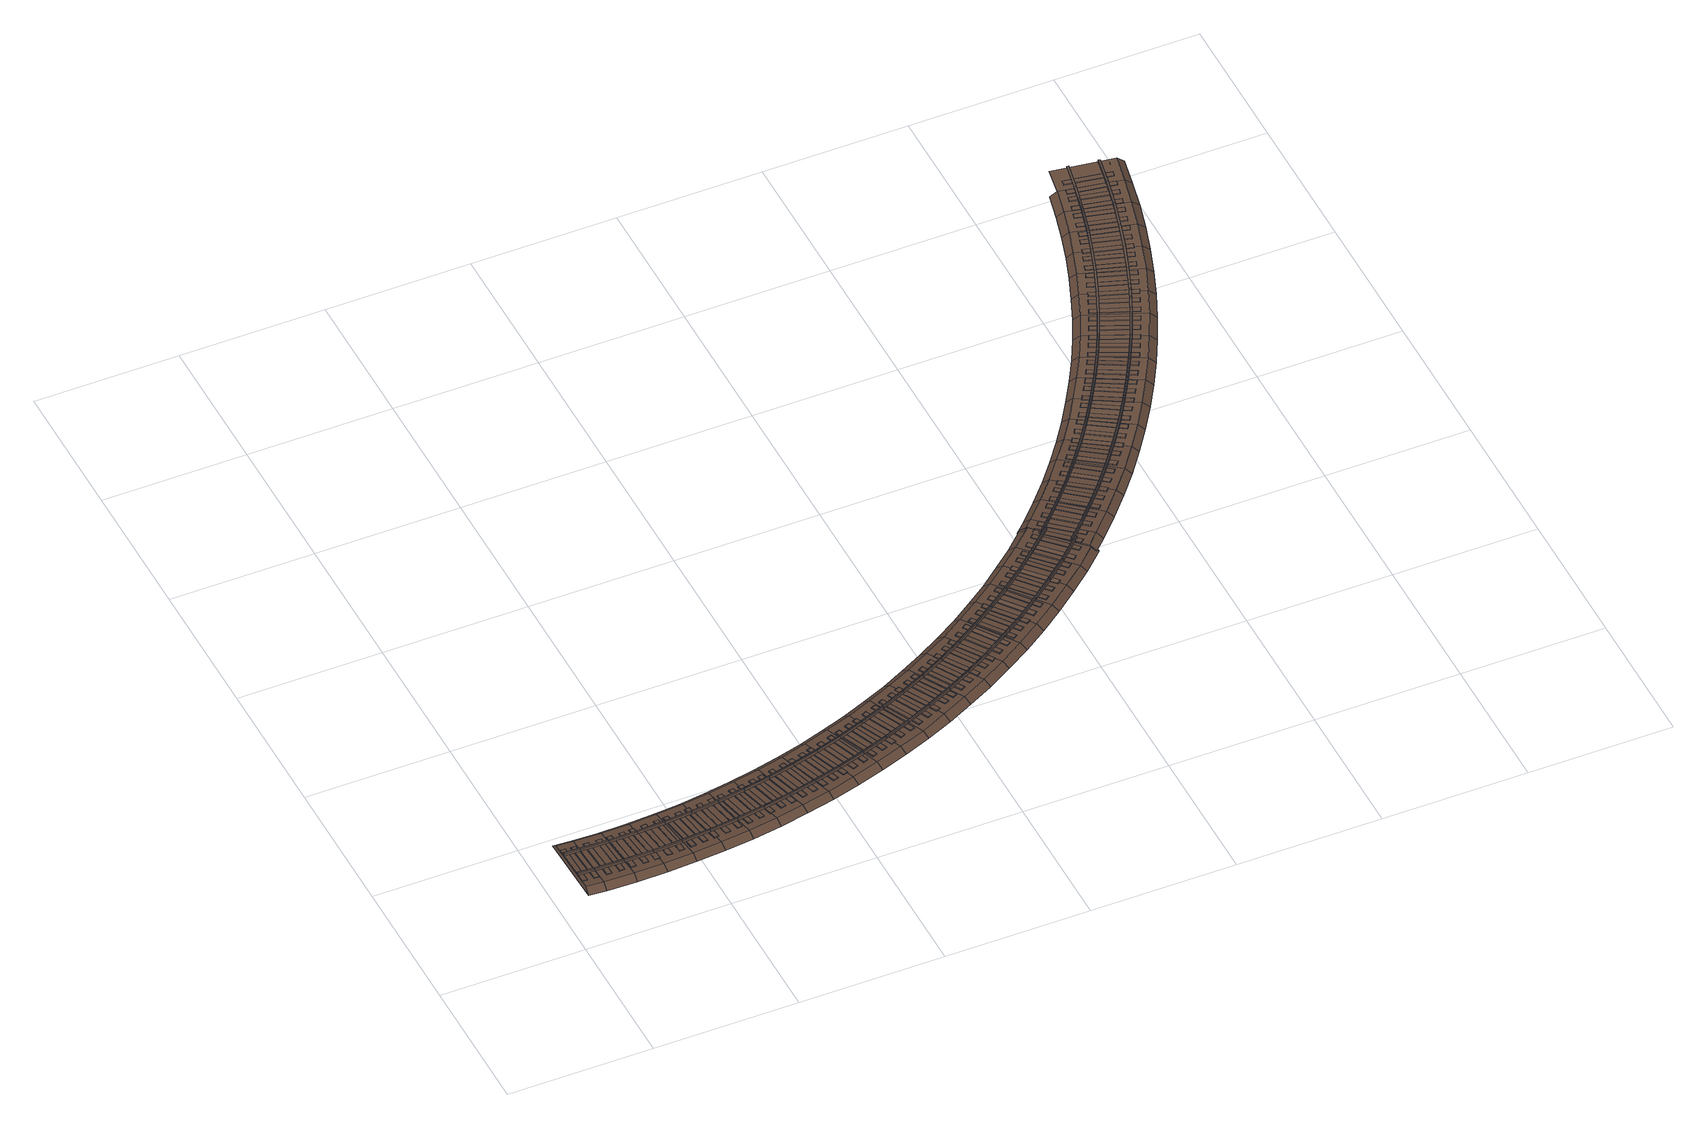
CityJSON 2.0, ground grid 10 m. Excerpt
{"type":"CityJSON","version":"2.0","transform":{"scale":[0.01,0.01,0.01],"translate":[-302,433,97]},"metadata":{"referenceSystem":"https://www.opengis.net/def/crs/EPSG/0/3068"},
"CityObjects":{
"railway1":{"type":"Railway","attributes":{"name":"Track-02","function":"1855"},"geometry":[{"type":"MultiSurface","lod":"3","boundaries":[[[0,1,2,3]],[[4,5,6,7]],[[3,2,8,9]],[[10,6,5,11]],[[2,1,12,8]],[[13,12,1,0]],[[14,15,16,17]],[[18,19,15,14]],[[20,21,19,18]],[[22,23,24,25]],[[26,11,5,4]],[[24,27,28,25]],[[9,8,12,13]],[[29,30,31,32]],[[33,34,30,29]],[[35,36,34,33]],[[24,23,37,27]],[[38,37,23,22]],[[39,40,41,42]],[[43,10,11,26]],[[28,27,37,38]],[[42,41,44,45]],[[46,4,7,47]],[[41,40,48,44]],[[49,48,40,39]],[[50,14,17,51]],[[52,18,14,50]],[[53,20,18,52]],[[54,55,56,57]],[[45,44,48,49]],[[58,26,4,46]],[[56,59,60,57]],[[61,29,32,62]],[[63,33,29,61]],[[64,35,33,63]],[[56,55,65,59]],[[66,65,55,54]],[[67,43,26,58]],[[68,69,70,71]],[[60,59,65,66]],[[71,70,72,73]],[[70,69,74,72]],[[75,74,69,68]],[[73,72,74,75]],[[76,46,47,77]],[[78,79,80,81]],[[82,50,51,83]],[[84,52,50,82]],[[85,53,52,84]],[[81,80,86,87]],[[88,58,46,76]],[[80,79,89,86]],[[90,89,79,78]],[[91,61,62,92]],[[93,63,61,91]],[[94,64,63,93]],[[87,86,89,90]],[[95,96,97,98]],[[99,67,58,88]],[[98,97,100,101]],[[97,96,102,100]],[[103,102,96,95]],[[101,100,102,103]],[[104,105,106,107]],[[107,106,108,109]],[[110,76,77,111]],[[106,105,112,108]],[[113,112,105,104]],[[114,82,83,115]],[[116,84,82,114]],[[117,85,84,116]],[[109,108,112,113]],[[118,88,76,110]],[[119,120,121,122,123]],[[124,91,92,125]],[[126,93,91,124]],[[127,94,93,126]],[[122,121,128,129,123]],[[130,99,88,118]],[[121,120,131,128]],[[132,131,120,119]],[[129,128,131,132]],[[133,134,135,136]],[[135,137,138,136]],[[135,134,139,137]],[[140,139,134,133]],[[138,137,139,140]],[[141,110,111,142]],[[143,114,115,144]],[[145,116,114,143]],[[146,147,148,149]],[[150,117,116,145]],[[149,148,151,152]],[[153,118,110,141]],[[154,124,125,155]],[[148,147,156,151]],[[157,126,124,154]],[[158,127,126,157]],[[159,156,147,146]],[[152,151,156,159]],[[160,130,118,153]],[[161,162,163,164]],[[164,163,165,166]],[[163,162,167,165]],[[168,167,162,161]],[[166,165,167,168]],[[169,170,171,172]],[[172,171,173,174]],[[171,170,175,173]],[[176,141,142,177]],[[178,143,144,179]],[[180,145,143,178]],[[181,150,145,180]],[[182,175,170,169]],[[174,173,175,182]],[[183,153,141,176]],[[184,154,155,185]],[[186,157,154,184]],[[187,158,157,186]],[[188,160,153,183]],[[189,190,191,192]],[[192,191,193,194]],[[191,190,195,193]],[[196,195,190,189]],[[194,193,195,196]],[[197,198,199,200]],[[200,199,201,202]],[[199,198,203,201]],[[204,203,198,197]],[[202,201,203,204]],[[205,178,179,206]],[[207,176,177,208]],[[209,180,178,205]],[[210,181,180,209]],[[211,184,185,212]],[[213,214,215,216]],[[217,186,184,211]],[[218,187,186,217]],[[219,183,176,207]],[[216,215,220,221]],[[215,214,222,220]],[[223,188,183,219]],[[224,222,214,213]],[[221,220,222,224]],[[225,226,227,228]],[[229,230,226,225]],[[226,230,231,227]],[[228,227,231,232]],[[232,231,230,229]],[[233,234,235,236]],[[237,238,234,233]],[[234,238,239,235]],[[240,205,206,241]],[[242,210,209,243]],[[243,209,205,240]],[[236,235,239,244]],[[245,207,208,246]],[[244,239,238,237]],[[247,211,212,248]],[[249,218,217,250]],[[250,217,211,247]],[[251,219,207,245]],[[252,223,219,251]],[[253,254,255,256]],[[257,258,254,253]],[[254,258,259,255]],[[256,255,259,260]],[[260,259,258,257]],[[261,262,263,264]],[[265,266,262,261]],[[262,266,267,263]],[[264,263,267,268]],[[268,267,266,265]],[[269,240,241,270]],[[271,242,243,272]],[[272,243,240,269]],[[273,247,248,274]],[[275,249,250,276]],[[276,250,247,273]],[[277,245,246,278]],[[279,251,245,277]],[[280,252,251,279]],[[281,282,283,284]],[[285,286,282,281]],[[282,286,287,283]],[[284,283,287,288]],[[288,287,286,285]],[[289,290,291,292]],[[290,293,294,291]],[[292,291,294,295]],[[296,293,290,289]],[[295,294,293,296]],[[297,298,299,300]],[[298,301,302,299]],[[303,275,276,304]],[[305,273,274,306]],[[304,276,273,305]],[[300,299,302,307]],[[308,301,298,297]],[[309,271,272,310]],[[311,269,270,312]],[[310,272,269,311]],[[313,280,279,314]],[[314,279,277,315]],[[307,302,301,308]],[[315,277,278,316]],[[317,318,319,320]],[[320,319,321,322]],[[318,323,321,319]],[[324,323,318,317]],[[322,321,323,324]],[[325,326,327,328]],[[328,327,329,330]],[[326,331,329,327]],[[332,331,326,325]],[[330,329,331,332]],[[333,303,304,334]],[[335,305,306,336]],[[334,304,305,335]],[[337,313,314,338]],[[339,309,310,340]],[[341,311,312,342]],[[340,310,311,341]],[[338,314,315,343]],[[343,315,316,344]],[[345,346,347,348]],[[348,347,349,350]],[[346,351,349,347]],[[352,351,346,345]],[[350,349,351,352]],[[353,354,355,356]],[[356,355,357,358]],[[354,359,357,355]],[[360,359,354,353]],[[358,357,359,360]],[[361,337,338,362]],[[363,364,365,366]],[[367,333,334,368]],[[369,335,336,370]],[[368,334,335,369]],[[366,365,371,372]],[[364,373,371,365]],[[374,339,340,375]],[[376,341,342,377]],[[375,340,341,376]],[[362,338,343,378]],[[379,373,364,363]],[[372,371,373,379]],[[378,343,344,380]],[[381,382,383,384]],[[384,383,385,386]],[[382,387,385,383]],[[388,387,382,381]],[[386,385,387,388]],[[389,390,391,392]],[[392,391,393,394]],[[390,395,393,391]],[[396,361,362,397]],[[398,367,368,399]],[[400,369,370,401]],[[399,368,369,400]],[[402,395,390,389]],[[394,393,395,402]],[[403,374,375,404]],[[404,375,376,405]],[[405,376,377,406]],[[397,362,378,407]],[[408,409,410,411]],[[407,378,380,412]],[[411,410,413,414]],[[409,415,413,410]],[[416,415,409,408]],[[414,413,415,416]],[[417,418,419,420]],[[420,419,421,422]],[[418,423,421,419]],[[424,423,418,417]],[[422,421,423,424]],[[425,396,397,426]],[[427,398,399,428]],[[428,399,400,429]],[[429,400,401,430]],[[431,432,433,434]],[[434,433,435,436]],[[432,437,435,433]],[[438,403,404,439]],[[439,404,405,440]],[[440,405,406,441]],[[426,397,407,442]],[[443,437,432,431]],[[436,435,437,443]],[[442,407,412,444]],[[445,446,447,448]],[[449,450,446,445]],[[450,451,447,446]],[[448,447,451,452]],[[452,451,450,449]],[[453,454,455,456]],[[457,458,454,453]],[[459,425,426,460]],[[458,461,455,454]],[[462,427,428,463]],[[463,428,429,464]],[[464,429,430,465]],[[456,455,461,466]],[[466,461,458,457]],[[467,438,439,468]],[[460,426,442,469]],[[468,439,440,470]],[[470,440,441,471]],[[472,473,474,475]],[[476,477,473,472]],[[477,478,474,473]],[[469,442,444,479]],[[475,474,478,480]],[[480,478,477,476]],[[481,482,483,484]],[[485,486,482,481]],[[486,487,483,482]],[[488,459,460,489]],[[484,483,487,490]],[[491,462,463,492]],[[492,463,464,493]],[[493,464,465,494]],[[490,487,486,485]],[[495,496,497,498]],[[499,500,496,495]],[[500,501,497,496]],[[489,460,469,502]],[[503,467,468,504]],[[504,468,470,505]],[[505,470,471,506]],[[498,497,501,507]],[[507,501,500,499]],[[508,509,510,511]],[[502,469,479,512]],[[513,514,509,508]],[[514,515,510,509]],[[511,510,515,516]],[[517,488,489,518]],[[516,515,514,513]],[[519,520,521,522]],[[523,524,520,519]],[[525,491,492,526]],[[526,492,493,527]],[[527,493,494,528]],[[524,529,521,520]],[[522,521,529,530]],[[518,489,502,531]],[[532,533,534,535]],[[536,503,504,537]],[[537,504,505,538]],[[538,505,506,539]],[[530,529,524,523]],[[540,541,533,532]],[[541,542,534,533]],[[531,502,512,543]],[[535,534,542,544]],[[545,546,547,548]],[[544,542,541,540]],[[549,550,546,545]],[[551,517,518,552]],[[550,553,547,546]],[[554,525,526,555]],[[555,526,527,556]],[[556,527,528,557]],[[548,547,553,558]],[[559,560,561,562]],[[558,553,550,549]],[[563,564,560,559]],[[552,518,531,565]],[[566,536,537,567]],[[564,568,561,560]],[[567,537,538,569]],[[569,538,539,570]],[[571,572,573,574]],[[562,561,568,575]],[[565,531,543,576]],[[575,568,564,563]],[[577,578,572,571]],[[578,579,573,572]],[[580,551,552,581]],[[574,573,579,582]],[[583,584,585,586]],[[587,554,555,588]],[[588,555,556,589]],[[589,556,557,590]],[[582,579,578,577]],[[591,592,584,583]],[[592,593,585,584]],[[594,595,596,597]],[[581,552,565,598]],[[599,566,567,600]],[[586,585,593,601]],[[600,567,569,602]],[[602,569,570,603]],[[604,605,595,594]],[[601,593,592,591]],[[605,606,596,595]],[[598,565,576,607]],[[608,609,610,611]],[[597,596,606,612]],[[613,580,581,614]],[[615,616,609,608]],[[612,606,605,604]],[[616,617,610,609]],[[618,587,588,619]],[[619,588,589,620]],[[620,589,590,621]],[[622,623,624,625]],[[611,610,617,626]],[[627,628,623,622]],[[626,617,616,615]],[[614,581,598,629]],[[630,599,600,631]],[[628,632,624,623]],[[631,600,602,633]],[[633,602,603,634]],[[635,636,637,638]],[[625,624,632,639]],[[640,641,636,635]],[[629,598,607,642]],[[643,613,614,644]],[[641,645,637,636]],[[639,632,628,627]],[[646,647,648,649]],[[650,618,619,651]],[[651,619,620,652]],[[652,620,621,653]],[[638,637,645,654]],[[655,656,647,646]],[[654,645,641,640]],[[656,657,648,647]],[[658,659,660,661]],[[644,614,629,662]],[[663,630,631,664]],[[664,631,633,665]],[[665,633,634,666]],[[649,648,657,667]],[[668,669,659,658]],[[669,670,660,659]],[[667,657,656,655]],[[671,643,644,672]],[[673,674,675,676]],[[662,629,642,677]],[[661,660,670,678]],[[679,680,674,673]],[[681,650,651,682]],[[682,651,652,683]],[[683,652,653,684]],[[680,685,675,674]],[[678,670,669,668]],[[686,687,688,689]],[[676,675,685,690]],[[691,692,687,686]],[[672,644,662,693]],[[692,694,688,687]],[[695,663,664,696]],[[696,664,665,697]],[[697,665,666,698]],[[690,685,680,679]],[[699,700,701,702]],[[689,688,694,703]],[[704,671,672,705]],[[706,707,700,699]],[[707,708,701,700]],[[693,662,677,709]],[[703,694,692,691]],[[710,711,712,713]],[[714,681,682,715]],[[715,682,683,716]],[[716,683,684,717]],[[702,701,708,718]],[[719,720,711,710]],[[721,722,723,724]],[[720,725,712,711]],[[726,727,728,729]],[[718,708,707,706]],[[705,672,693,730]],[[727,731,732,728]],[[733,734,722,721]],[[713,712,725,735]],[[734,736,723,722]],[[705,730,737,704]],[[738,695,696,739]],[[739,696,697,740]],[[741,742,743,744]],[[745,746,747,748]],[[740,697,698,749]],[[744,743,750,751]],[[751,750,752,753]],[[735,725,720,719]],[[724,723,736,754]],[[730,693,709,737]],[[755,756,747,746]],[[757,758,759,760]],[[729,728,732,761]],[[754,736,734,733]],[[762,726,729,763]],[[755,746,745,764]],[[765,766,767,768]],[[768,767,769,770]],[[770,769,771,772]],[[748,747,756,773]],[[774,775,758,757]],[[775,776,759,758]],[[777,741,744,778]],[[778,744,751,779]],[[779,751,753,780]],[[781,782,783,784]],[[773,756,755,764]],[[761,732,731,785]],[[760,759,776,786]],[[787,788,783,782]],[[789,790,791,792]],[[763,729,761,793]],[[786,776,775,774]],[[787,782,781,794]],[[795,765,768,796]],[[796,768,770,797]],[[797,770,772,798]],[[799,762,763,800]],[[784,783,788,801]],[[802,803,790,789]],[[803,804,791,790]],[[805,806,807,808]],[[801,788,787,794]],[[809,777,778,810]],[[810,778,779,811]],[[811,779,780,812]],[[792,791,804,813]],[[793,761,785,814]],[[815,816,806,805]],[[817,818,819,820]],[[816,821,807,806]],[[813,804,803,802]],[[800,763,793,822]],[[823,824,818,817]],[[808,807,821,825]],[[824,826,819,818]],[[827,799,800,828]],[[829,795,796,830]],[[831,832,833,834]],[[830,796,797,835]],[[835,797,798,836]],[[825,821,816,815]],[[820,819,826,837]],[[838,839,832,831]],[[840,809,810,841]],[[841,810,811,842]],[[842,811,812,843]],[[839,844,833,832]],[[845,846,847,848]],[[822,793,814,849]],[[837,826,824,823]],[[834,833,844,850]],[[851,852,853,854]],[[855,856,847,846]],[[828,800,822,857]],[[858,827,828,859]],[[860,829,830,861]],[[861,830,835,862]],[[850,844,839,838]],[[855,846,845,863]],[[862,835,836,864]],[[848,847,856,865]],[[866,867,853,852]],[[868,869,870,871]],[[872,840,841,873]],[[873,841,842,874]],[[874,842,843,875]],[[866,852,851,876]],[[865,856,855,863]],[[854,853,867,877]],[[878,879,880,881]],[[882,883,869,868]],[[857,822,849,884]],[[883,885,870,869]],[[886,858,859,887]],[[877,867,866,876]],[[859,828,857,888]],[[889,890,879,878]],[[871,870,885,891]],[[892,893,894,895]],[[890,896,880,879]],[[897,860,861,898]],[[898,861,862,899]],[[899,862,864,900]],[[901,872,873,902]],[[902,873,874,903]],[[903,874,875,904]],[[891,885,883,882]],[[881,880,896,905]],[[906,907,893,892]],[[908,909,910,911]],[[907,912,894,893]],[[888,857,884,913]],[[914,915,916,917]],[[905,896,890,889]],[[918,886,887,919]],[[895,894,912,920]],[[921,922,909,908]],[[922,923,910,909]],[[887,859,888,924]],[[925,897,898,926]],[[926,898,899,927]],[[927,899,900,928]],[[929,930,915,914]],[[931,932,933,934]],[[920,912,907,906]],[[911,910,923,935]],[[930,936,916,915]],[[937,901,902,938]],[[938,902,903,939]],[[939,903,904,940]],[[941,942,943,944]],[[945,946,932,931]],[[917,916,936,947]],[[935,923,922,921]],[[946,948,933,932]],[[949,918,919,950]],[[924,888,913,951]],[[952,953,954,955]],[[919,887,924,956]],[[957,958,942,941]],[[958,959,943,942]],[[947,936,930,929]],[[934,933,948,960]],[[961,925,926,962]],[[962,926,927,963]],[[963,927,928,964]],[[965,937,938,966]],[[966,938,939,967]],[[967,939,940,968]],[[969,970,971,972]],[[973,974,953,952]],[[944,943,959,975]],[[974,976,954,953]],[[960,948,946,945]],[[977,949,950,978]],[[979,980,981,982]],[[983,984,970,969]],[[956,924,951,985]],[[984,986,971,970]],[[955,954,976,987]],[[975,959,958,957]],[[950,919,956,988]],[[989,961,962,990]],[[991,992,993,994]],[[990,962,963,995]],[[996,965,966,997]],[[995,963,964,998]],[[999,1000,980,979]],[[997,966,967,1001]],[[1001,967,968,1002]],[[972,971,986,1003]],[[1000,1004,981,980]],[[987,976,974,973]],[[1005,1006,1007,1008]],[[1009,977,978,1010]],[[1011,1012,992,991]],[[982,981,1004,1013]],[[1012,1014,993,992]],[[1003,986,984,983]],[[988,956,985,1015]],[[1016,1017,1018,1019]],[[978,950,988,1020]],[[1021,1022,1006,1005]],[[1022,1023,1007,1006]],[[994,993,1014,1024]],[[1025,996,997,1026]],[[1027,989,990,1028]],[[1026,997,1001,1029]],[[1028,990,995,1030]],[[1029,1001,1002,1031]],[[1013,1004,1000,999]],[[1030,995,998,1032]],[[1033,1034,1035,1036]],[[1037,1038,1017,1016]],[[1039,1009,1010,1040]],[[1038,1041,1018,1017]],[[1008,1007,1023,1042]],[[1043,1044,1045,1046]],[[1024,1014,1012,1011]],[[1047,1048,1034,1033]],[[1048,1049,1035,1034]],[[1019,1018,1041,1050]],[[1020,988,1015,1051]],[[1010,978,1020,1052]],[[1053,1054,1055,1056]],[[1042,1023,1022,1021]],[[1057,1025,1026,1058]],[[1058,1026,1029,1059]],[[1059,1029,1031,1060]],[[1061,1027,1028,1062]],[[1062,1028,1030,1063]],[[1064,1065,1044,1043]],[[1063,1030,1032,1066]],[[1065,1067,1045,1044]],[[1036,1035,1049,1068]],[[1069,1039,1040,1070]],[[1071,1072,1073,1074]],[[1050,1041,1038,1037]],[[1075,1076,1054,1053]],[[1076,1077,1055,1054]],[[1046,1045,1067,1078]],[[1079,1080,1081,1082]],[[1068,1049,1048,1047]],[[1040,1010,1052,1083]],[[1084,1085,1072,1071]],[[1052,1020,1051,1086]],[[1087,1057,1058,1088]],[[1088,1058,1059,1089]],[[1085,1090,1073,1072]],[[1089,1059,1060,1091]],[[1092,1093,1094,1095]],[[1056,1055,1077,1096]],[[1097,1061,1062,1098]],[[1098,1062,1063,1099]],[[1100,1069,1070,1101]],[[1099,1063,1066,1102]],[[1078,1067,1065,1064]],[[1103,1104,1080,1079]],[[1104,1105,1081,1080]],[[1106,1107,1108,1109]],[[1074,1073,1090,1110]],[[1096,1077,1076,1075]],[[1111,1112,1093,1092]],[[1112,1113,1094,1093]],[[1114,1115,1116,1117]],[[1118,1087,1088,1119]],[[1070,1040,1083,1120]],[[1082,1081,1105,1121]],[[1119,1088,1089,1122]],[[1122,1089,1091,1123]],[[1083,1052,1086,1124]],[[1125,1100,1101,1126]],[[1110,1090,1085,1084]],[[1127,1128,1107,1106]],[[1129,1097,1098,1130]],[[1130,1098,1099,1131]],[[1132,1133,1134,1135]],[[1128,1136,1108,1107]],[[1131,1099,1102,1137]],[[1095,1094,1113,1138]],[[1139,1140,1115,1114]],[[1121,1105,1104,1103]],[[1141,1142,1143,1144]],[[1140,1145,1116,1115]],[[1109,1108,1136,1146]],[[1147,1118,1119,1148]],[[1148,1119,1122,1149]],[[1101,1070,1120,1150]],[[1149,1122,1123,1151]],[[1152,1153,1133,1132]],[[1154,1155,1156,1157]],[[1158,1125,1126,1159]],[[1153,1160,1134,1133]],[[1138,1113,1112,1111]],[[1120,1083,1124,1161]],[[1117,1116,1145,1162]],[[1163,1129,1130,1164]],[[1164,1130,1131,1165]],[[1165,1131,1137,1166]],[[1167,1168,1169,1170]],[[1171,1172,1142,1141]],[[1172,1173,1143,1142]],[[1146,1136,1128,1127]],[[1135,1134,1160,1174]],[[1175,1176,1177,1178]],[[1179,1180,1155,1154]],[[1181,1147,1148,1182]],[[1180,1183,1156,1155]],[[1184,1158,1159,1185]],[[1182,1148,1149,1186]],[[1186,1149,1151,1187]],[[1162,1145,1140,1139]],[[1126,1101,1150,1188]],[[1144,1143,1173,1189]],[[1190,1191,1192,1193]],[[1194,1195,1168,1167]],[[1195,1196,1169,1168]],[[1197,1163,1164,1198]],[[1150,1120,1161,1199]],[[1198,1164,1165,1200]],[[1200,1165,1166,1201]],[[1174,1160,1153,1152]],[[1157,1156,1183,1202]],[[1203,1204,1205,1206]],[[1207,1208,1176,1175]],[[1208,1209,1177,1176]],[[1210,1184,1185,1211]],[[1212,1181,1182,1213]],[[1213,1182,1186,1214]],[[1189,1173,1172,1171]],[[1170,1169,1196,1215]],[[1214,1186,1187,1216]],[[1217,1218,1219,1220]],[[1159,1126,1188,1221]],[[1222,1223,1191,1190]],[[1223,1224,1192,1191]],[[1178,1177,1209,1225]],[[1226,1227,1228,1229]],[[1202,1183,1180,1179]],[[1230,1197,1198,1231]],[[1231,1198,1200,1232]],[[1232,1200,1201,1233]],[[1234,1235,1204,1203]],[[1188,1150,1199,1236]],[[1235,1237,1205,1204]],[[1238,1239,1240,1241]],[[1193,1192,1224,1242]],[[1243,1212,1213,1244]],[[1215,1196,1195,1194]],[[1244,1213,1214,1245]],[[1245,1214,1216,1246]],[[1247,1248,1218,1217]],[[1248,1249,1219,1218]],[[1250,1251,1252,1253]],[[1185,1159,1221,1254]],[[1206,1205,1237,1255]],[[1225,1209,1208,1207]],[[1256,1257,1227,1226]],[[1257,1258,1228,1227]],[[1259,1230,1231,1260]],[[1260,1231,1232,1261]],[[1261,1232,1233,1262]],[[1220,1219,1249,1263]],[[1221,1188,1236,1264]],[[1265,1266,1239,1238]],[[1242,1224,1223,1222]],[[1266,1267,1240,1239]],[[1268,1244,1245,1269]],[[1269,1245,1246,1270]],[[1229,1228,1258,1271]],[[1272,1273,1251,1250]],[[1211,1185,1254,1274]],[[1273,1275,1252,1251]],[[1255,1237,1235,1234]],[[1241,1240,1267,1276]],[[1277,1259,1260,1278]],[[1278,1260,1261,1279]],[[1263,1249,1248,1247]],[[1279,1261,1262,1280]],[[1254,1221,1264,1281]],[[1253,1252,1275,1282]],[[1271,1258,1257,1256]],[[1283,1211,1274,1284]],[[1276,1267,1266,1265]],[[1285,1277,1278,1286]],[[1286,1278,1279,1287]],[[1287,1279,1280,1288]],[[1282,1275,1273,1272]],[[1274,1254,1281,1289]],[[1290,1291,1292,1293]],[[1284,1274,1289,1294]]]}]}
},
"vertices":[
[96,179,444],[96,179,450],[60,179,453],[60,179,447],[185,126,440],[60,126,449],[57,77,415],[183,77,406],[60,503,441],[60,503,435],[57,604,394],[59,558,432],[96,503,438],[95,503,432],[171,233,464],[59,233,471],[58,233,453],[170,233,447],[171,246,464],[59,246,471],[170,246,447],[58,246,453],[178,179,439],[178,179,445],[142,178,447],[142,178,441],[176,558,424],[131,502,436],[130,501,430],[168,437,462],[59,437,466],[58,437,448],[167,437,444],[168,450,462],[59,450,466],[167,449,444],[58,450,448],[167,503,433],[166,503,427],[266,182,433],[267,182,439],[231,181,442],[230,181,436],[173,604,387],[219,505,430],[219,504,424],[396,133,428],[396,84,393],[255,506,428],[255,506,422],[379,240,451],[378,240,434],[378,253,451],[377,252,434],[355,185,428],[355,185,434],[320,184,436],[319,184,430],[372,564,412],[308,508,424],[308,508,418],[368,444,449],[367,444,432],[368,456,449],[367,456,431],[344,509,422],[344,509,416],[367,611,375],[437,190,423],[437,190,429],[402,188,431],[401,187,425],[379,511,420],[379,510,414],[415,513,418],[414,513,412],[607,148,415],[609,99,380],[526,196,418],[526,196,424],[490,194,426],[490,194,420],[586,254,439],[585,254,421],[585,267,439],[584,266,421],[467,517,415],[467,517,409],[568,578,400],[503,519,412],[503,519,406],[568,458,436],[567,457,419],[567,470,436],[566,470,419],[608,202,413],[608,202,419],[572,198,421],[572,198,415],[562,625,363],[538,521,410],[538,520,404],[574,524,408],[574,524,402],[696,211,407],[696,211,413],[661,208,415],[660,208,409],[627,530,405],[626,530,399],[817,170,402],[821,121,368],[662,533,403],[662,533,397],[792,276,426],[791,275,408],[791,288,426],[790,288,408],[763,599,389],[784,220,402],[785,221,408],[749,217,410],[748,217,404],[749,217,404],[768,478,424],[767,478,406],[766,491,424],[765,490,406],[715,539,400],[715,539,394],[755,645,351],[751,543,397],[750,542,391],[866,231,397],[866,231,403],[830,226,405],[830,226,399],[785,547,395],[785,547,389],[821,552,393],[821,552,387],[1026,200,389],[1032,151,355],[998,304,413],[997,304,396],[996,316,413],[954,243,392],[954,244,398],[918,239,400],[918,238,394],[995,316,395],[873,559,390],[873,559,384],[958,626,377],[966,506,411],[965,505,394],[909,564,388],[964,518,411],[963,518,394],[908,564,382],[948,672,339],[1035,256,387],[1035,256,393],[1000,250,395],[999,249,389],[944,569,386],[943,568,380],[979,575,384],[979,574,378],[1122,271,381],[1123,271,387],[1087,265,389],[1087,265,383],[1031,584,380],[1031,584,374],[1066,590,378],[1234,236,377],[1242,188,342],[1202,340,401],[1201,340,383],[1200,352,401],[1199,352,383],[1066,590,372],[1151,660,365],[1164,540,399],[1163,540,381],[1161,552,399],[1160,552,381],[1140,706,328],[1210,286,376],[1210,287,382],[1174,280,384],[1174,280,378],[1118,599,375],[1118,599,369],[1154,606,373],[1153,605,367],[1290,303,371],[1290,303,377],[1255,296,379],[1255,296,373],[1188,613,371],[1188,613,365],[1223,620,369],[1223,620,363],[1405,383,388],[1404,383,370],[1441,280,364],[1450,232,329],[1403,395,388],[1402,395,370],[1360,582,386],[1359,581,369],[1377,321,366],[1377,322,372],[1342,314,374],[1342,314,368],[1357,594,386],[1356,594,369],[1343,701,353],[1275,631,366],[1274,631,360],[1310,639,363],[1330,747,316],[1310,638,357],[1422,331,363],[1422,331,369],[1344,646,361],[1344,645,355],[1457,340,361],[1457,340,367],[1379,654,359],[1379,654,353],[1508,353,358],[1509,353,364],[1430,667,356],[1430,667,350],[1543,361,356],[1543,361,362],[1465,676,354],[1607,433,376],[1606,432,358],[1603,444,358],[1604,445,376],[1465,675,348],[1646,332,352],[1657,284,317],[1554,630,374],[1553,630,357],[1550,642,357],[1551,642,374],[1534,749,342],[1519,794,305],[1588,371,353],[1589,371,359],[1500,683,352],[1499,682,346],[1623,381,351],[1623,381,357],[1534,693,350],[1534,692,344],[1674,396,348],[1674,396,354],[1585,707,347],[1585,707,341],[1708,405,346],[1709,406,352],[1619,717,345],[1619,717,339],[1807,490,363],[1806,489,346],[1802,501,346],[1803,502,363],[1747,685,362],[1746,685,344],[1743,696,344],[1744,697,362],[1849,390,339],[1862,343,304],[1722,803,330],[1706,847,293],[1759,420,343],[1759,420,349],[1670,731,342],[1670,731,336],[1794,430,340],[1794,430,346],[1705,741,339],[1704,741,333],[1838,443,338],[1838,443,344],[1738,751,337],[1738,751,331],[1873,454,342],[1773,762,335],[1772,762,329],[1872,454,336],[1922,470,333],[1923,471,339],[1823,779,332],[1822,778,326],[1957,482,337],[1857,790,330],[1933,758,332],[1934,758,350],[1938,746,350],[1937,746,332],[1857,789,324],[1957,481,331],[1999,565,334],[2000,565,351],[2004,553,351],[2003,553,333],[1892,908,282],[1909,864,319],[2050,455,327],[2064,409,292],[2001,495,328],[2001,495,334],[1891,799,328],[1890,799,322],[1924,812,326],[1924,811,320],[2035,507,332],[2035,507,326],[2084,525,323],[2085,525,329],[1974,830,323],[1974,830,317],[2008,842,321],[2007,842,315],[2118,538,327],[2118,537,321],[2121,826,320],[2122,826,338],[2127,815,338],[2126,815,320],[2075,974,271],[2093,931,308],[2194,636,321],[2195,636,339],[2199,624,339],[2198,624,321],[2249,528,315],[2264,482,280],[2168,555,318],[2168,556,324],[2057,860,318],[2057,860,312],[2091,872,316],[2091,872,310],[2202,568,322],[2202,568,316],[2245,584,313],[2245,585,319],[2124,885,314],[2124,885,308],[2157,898,312],[2157,898,306],[2278,598,317],[2278,598,311],[2255,1048,260],[2276,1005,297],[2327,617,308],[2327,618,314],[2206,918,309],[2206,918,303],[2307,901,309],[2308,901,326],[2313,890,326],[2312,889,309],[2239,932,307],[2239,931,301],[2361,631,312],[2386,713,310],[2387,713,327],[2392,702,327],[2391,702,309],[2445,607,303],[2360,631,306],[2462,562,268],[2403,648,303],[2404,648,309],[2272,944,305],[2272,944,299],[2305,959,303],[2305,958,297],[2437,663,307],[2436,662,301],[2485,684,298],[2485,684,304],[2353,980,300],[2353,980,294],[2386,995,298],[2386,995,292],[2518,699,302],[2433,1127,249],[2455,1085,286],[2490,982,297],[2491,982,315],[2496,971,315],[2495,971,297],[2517,699,296],[2576,797,298],[2577,797,315],[2582,786,315],[2581,786,298],[2638,693,291],[2566,720,294],[2566,720,300],[2434,1016,295],[2434,1016,289],[2657,649,256],[2467,1031,293],[2467,1031,287],[2599,735,298],[2599,734,292],[2640,755,289],[2641,755,295],[2499,1046,291],[2498,1046,285],[2531,1062,289],[2531,1062,283],[2673,770,293],[2673,770,287],[2608,1212,238],[2631,1171,275],[2670,1070,286],[2671,1070,303],[2676,1059,303],[2675,1058,285],[2720,793,284],[2720,794,290],[2578,1085,286],[2578,1085,280],[2611,1101,284],[2611,1100,278],[2753,809,288],[2762,888,286],[2763,888,304],[2769,877,304],[2768,877,286],[2828,786,280],[2752,809,282],[2848,742,244],[2642,1115,276],[2642,1116,282],[2674,1132,280],[2674,1132,274],[2794,829,280],[2794,829,286],[2826,846,284],[2826,846,278],[2721,1157,271],[2721,1157,277],[2753,1174,275],[2752,1174,269],[2873,871,275],[2873,871,281],[2780,1304,228],[2805,1263,264],[2905,888,279],[2847,1163,274],[2848,1164,292],[2854,1153,292],[2853,1152,274],[2904,888,273],[2945,985,275],[2946,985,292],[3015,886,268],[2952,974,292],[2951,974,275],[2784,1189,268],[2784,1189,274],[2816,1207,272],[2815,1207,266],[2946,908,270],[2946,908,276],[2977,926,274],[3036,842,233],[2977,926,268],[2861,1233,263],[2861,1234,269],[2892,1251,267],[2892,1251,261],[3023,953,265],[3023,953,271],[3054,971,269],[2948,1401,217],[2975,1361,254],[3054,971,263],[3020,1263,263],[3021,1263,281],[3027,1253,281],[3026,1253,263],[2938,1278,258],[2938,1278,264],[2969,1296,262],[2969,1296,256],[3100,997,261],[3100,997,267],[3131,1015,265],[3198,991,257],[3125,1088,263],[3126,1088,281],[3132,1078,281],[3131,1078,263],[3131,1015,259],[2999,1313,254],[3000,1313,260],[3030,1332,258],[3030,1332,252],[3221,949,221],[3171,1038,256],[3171,1039,262],[3201,1058,260],[3201,1057,254],[3114,1505,207],[3141,1466,243],[3075,1360,249],[3075,1360,255],[3105,1379,253],[3105,1379,247],[3246,1085,252],[3246,1086,258],[3190,1369,252],[3191,1369,270],[3198,1359,270],[3197,1359,252],[3277,1105,256],[3276,1104,250],[3377,1104,246],[3136,1397,246],[3136,1397,252],[3166,1417,250],[3165,1417,244],[3301,1198,252],[3302,1198,270],[3309,1188,270],[3308,1187,252],[3316,1128,247],[3317,1128,253],[3346,1148,251],[3402,1062,210],[3346,1148,245],[3209,1446,241],[3209,1447,247],[3239,1467,245],[3239,1466,239],[3390,1178,243],[3390,1178,249],[3275,1614,197],[3304,1576,233],[3420,1198,247],[3356,1481,242],[3357,1481,259],[3364,1471,259],[3363,1471,241],[3420,1198,241],[3283,1496,236],[3283,1496,242],[3313,1516,241],[3313,1516,235],[3464,1227,238],[3464,1227,244],[3552,1222,235],[3473,1314,241],[3474,1314,259],[3494,1247,242],[3481,1304,259],[3480,1303,241],[3341,1536,233],[3341,1536,239],[3371,1557,237],[3370,1557,231],[3494,1247,236],[3578,1181,199],[3531,1274,234],[3532,1274,240],[3561,1295,238],[3433,1728,187],[3463,1691,223],[3561,1295,232],[3413,1588,228],[3413,1588,234],[3442,1610,232],[3442,1609,226],[3518,1598,231],[3519,1599,249],[3527,1589,248],[3526,1588,231],[3603,1326,229],[3603,1326,235],[3633,1347,233],[3471,1629,225],[3471,1630,231],[3500,1652,229],[3499,1651,223],[3723,1346,224],[3641,1435,231],[3642,1435,248],[3632,1347,227],[3649,1426,248],[3648,1425,230],[3670,1374,225],[3670,1374,231],[3699,1396,229],[3751,1307,188],[3541,1684,220],[3541,1684,226],[3570,1706,224],[3569,1706,218],[3699,1396,223],[3586,1848,177],[3618,1812,213],[3740,1428,220],[3740,1429,226],[3769,1451,225],[3676,1722,221],[3677,1722,238],[3685,1712,238],[3684,1712,220],[3611,1739,216],[3611,1739,222],[3639,1761,220],[3639,1761,214],[3769,1451,219],[3810,1483,216],[3810,1483,222],[3890,1477,213],[3804,1563,220],[3805,1563,238],[3839,1505,220],[3813,1553,237],[3812,1553,220],[3666,1783,212],[3667,1783,218],[3694,1806,216],[3694,1806,210],[3838,1505,214],[3874,1534,212],[3874,1535,218],[3919,1438,177],[3735,1974,168],[3768,1939,203],[3902,1558,216],[3734,1840,208],[3735,1840,214],[3762,1863,212],[3762,1863,206],[3830,1850,210],[3831,1850,228],[3839,1841,228],[3838,1841,210],[3902,1557,210],[3942,1592,208],[3943,1592,214],[3970,1615,212],[3789,1885,204],[3789,1886,210],[3816,1910,209],[3816,1909,203],[4052,1613,203],[3963,1696,210],[3964,1696,227],[3973,1687,227],[3972,1687,209],[3970,1615,206],[4006,1644,203],[4006,1645,209],[4033,1669,208],[3880,2104,158],[3914,2070,194],[3855,1945,200],[3855,1945,206],[3882,1969,204],[3882,1969,198],[4082,1576,167],[4032,1668,202],[4072,1704,199],[4072,1704,205],[3979,1984,200],[3980,1984,218],[3988,1975,218],[3987,1975,200],[4098,1728,203],[3909,1991,197],[3909,1991,203],[3935,2016,201],[3935,2016,195],[4098,1728,197],[4134,1758,195],[4134,1758,201],[4209,1754,192],[4160,1783,199],[4118,1835,200],[4119,1835,217],[4127,1826,217],[4126,1825,199],[3973,2053,192],[3973,2053,198],[3999,2078,197],[3999,2078,191],[4160,1783,193],[4026,2246,149],[4061,2213,184],[4198,1819,191],[4198,1819,197],[4224,1844,195],[4240,1718,156],[4037,2114,188],[4037,2114,194],[4063,2139,192],[4063,2139,186],[4149,2148,190],[4150,2148,207],[4158,2139,207],[4157,2139,189],[4224,1844,189],[4263,1882,187],[4264,1882,193],[4073,2164,179],[4073,2164,185],[4098,2189,183],[4098,2189,177],[4289,1908,191],[4083,2316,134],[4000,2234,139],[4034,2202,176],[4117,2285,172],[4361,1902,182],[4374,1862,159],[4340,1897,193],[4302,1935,191],[4302,1935,197],[4289,1907,185],[4328,1961,196],[4393,1867,146],[4290,2001,189],[4291,2001,207],[4300,1992,206],[4186,2201,192],[4110,2125,192],[4110,2125,210],[4186,2202,209],[4124,2213,176],[4124,2213,182],[4149,2240,181],[4149,2239,175],[4299,1992,189],[4118,2116,210],[4195,2193,210],[4118,2116,193],[4195,2193,192],[4328,1960,190],[4361,1992,194],[4386,2019,193],[4185,2278,173],[4185,2278,179],[4209,2304,178],[4209,2304,172],[4428,1986,189],[4215,2459,128],[4251,2429,166],[4361,1992,188],[4333,2060,194],[4254,1981,197],[4254,1981,215],[4333,2060,212],[4263,1972,215],[4342,2052,212],[4263,1972,197],[4342,2051,194],[4386,2018,187],[4422,2057,185],[4422,2057,191],[4446,2084,190],[4323,2348,185],[4323,2348,203],[4332,2340,203],[4332,2340,185],[4245,2343,170],[4245,2343,176],[4270,2369,175],[4270,2369,169],[4463,1951,154],[4446,2083,184],[4482,2122,188],[4507,2149,187],[4293,2395,168],[4293,2395,174],[4317,2423,173],[4317,2422,167],[4572,2141,182],[4482,2122,182],[4475,2211,188],[4475,2212,205],[4484,2204,206],[4484,2203,188],[4343,2606,123],[4379,2577,160],[4507,2148,181],[4538,2183,180],[4538,2183,186],[4561,2210,185],[4352,2462,166],[4352,2462,171],[4375,2490,170],[4375,2489,164],[4454,2499,179],[4455,2499,196],[4464,2491,196],[4464,2491,179],[4561,2210,179],[4608,2107,148],[4596,2250,177],[4596,2250,183],[4399,2515,163],[4399,2515,169],[4422,2543,168],[4422,2543,162],[4620,2277,182],[4711,2301,176],[4651,2311,175],[4651,2312,181],[4620,2277,176],[4673,2340,180],[4465,2758,117],[4503,2730,154],[4611,2368,181],[4611,2368,199],[4455,2584,161],[4455,2585,167],[4478,2612,166],[4478,2612,160],[4620,2360,199],[4620,2360,181],[4673,2339,174],[4707,2381,172],[4707,2381,178],[4581,2655,172],[4581,2655,190],[4591,2647,190],[4591,2647,172],[4729,2409,177],[4511,2653,158],[4511,2654,164],[4534,2681,163],[4534,2681,157],[4748,2268,142],[4729,2409,171],[4555,2709,156],[4555,2709,162],[4577,2738,161],[4577,2738,155],[4763,2450,176],[4785,2478,175],[4844,2465,170],[4583,2914,111],[4621,2887,149],[4741,2529,175],[4742,2529,193],[4751,2522,193],[4763,2450,170],[4751,2521,175],[4785,2478,169],[4814,2515,173],[4835,2543,172],[4609,2780,153],[4608,2780,159],[4630,2809,158],[4630,2809,152],[4701,2814,166],[4701,2815,183],[4712,2808,184],[4711,2807,166],[4814,2514,167],[4835,2543,166],[4652,2836,151],[4652,2837,157],[4672,2866,156],[4672,2866,150],[4867,2585,165],[4867,2585,171],[4882,2434,135],[4889,2614,169],[4694,3074,105],[4734,3049,143],[4971,2634,163],[4917,2650,162],[4917,2651,168],[4889,2614,163],[4703,2909,149],[4703,2909,155],[4723,2939,154],[4723,2939,148],[4938,2680,167],[4866,2694,169],[4866,2695,186],[4877,2688,186],[4876,2687,169],[4816,2978,159],[4817,2979,177],[4827,2972,177],[4827,2972,160],[4938,2680,161],[4968,2723,159],[4968,2724,165],[4753,2982,146],[4753,2982,152],[4774,3012,151],[4774,3011,145],[4989,2753,164],[5010,2605,129],[4793,3041,144],[4793,3041,150],[4813,3071,149],[4813,3071,143],[4800,3237,100],[4841,3214,137],[4989,2753,158],[5019,2796,157],[5019,2796,163],[5039,2826,162],[5092,2808,157],[4985,2864,162],[4986,2865,180],[4996,2858,180],[4996,2857,162],[5065,2865,154],[5065,2865,160],[4842,3115,141],[4842,3116,147],[4861,3146,146],[4861,3145,140],[5039,2826,156],[5085,2895,159],[4926,3146,153],[4926,3147,171],[4936,3140,171],[4936,3140,153],[4881,3175,139],[4880,3175,145],[4899,3206,144],[4899,3206,138],[5113,2939,152],[5113,2939,158],[5085,2895,153],[5133,2969,157],[4900,3405,94],[4942,3382,132],[5132,2780,123],[4926,3251,137],[4926,3251,143],[4945,3282,142],[4945,3282,136],[5207,2986,151],[5158,3008,150],[5158,3008,156],[5177,3039,154],[5133,2969,151],[5099,3038,156],[5099,3039,174],[5109,3032,174],[5109,3032,156],[5029,3318,147],[5029,3319,165],[5040,3312,165],[5040,3312,147],[4964,3311,135],[4964,3311,141],[4982,3343,140],[4982,3343,134],[5204,3084,147],[5204,3084,153],[5177,3039,148],[5222,3115,152],[4995,3575,89],[5037,3554,126],[5007,3389,132],[5007,3389,138],[5025,3421,137],[5025,3420,131],[5247,3154,145],[5247,3154,151],[5248,2959,117],[5265,3186,150],[5222,3115,146],[5316,3167,145],[5206,3216,150],[5206,3217,168],[5050,3467,130],[5050,3467,136],[5068,3498,135],[5068,3498,129],[5216,3210,168],[5126,3493,141],[5126,3494,158],[5216,3210,150],[5291,3232,142],[5290,3232,148],[5137,3488,158],[5137,3487,141],[5265,3186,144],[5308,3264,147],[5085,3529,128],[5084,3529,134],[5101,3561,133],[5101,3561,127],[5083,3749,83],[5126,3730,120],[5334,3310,140],[5334,3310,146],[5308,3263,141],[5351,3341,144],[5358,3142,110],[5125,3608,125],[5125,3608,131],[5141,3640,130],[5141,3640,124],[5418,3352,139],[5373,3382,137],[5373,3382,143],[5389,3414,142],[5351,3341,138],[5217,3672,135],[5217,3672,152],[5306,3397,144],[5306,3398,162],[5229,3667,152],[5317,3392,162],[5228,3666,135],[5317,3391,144],[5158,3671,123],[5158,3671,129],[5173,3704,128],[5174,3703,122],[5413,3461,135],[5413,3461,141],[5165,3926,78],[5209,3908,115],[5430,3493,140],[5389,3414,136],[5196,3751,120],[5196,3752,126],[5211,3784,126],[5211,3784,120],[5452,3534,132],[5452,3534,138],[5467,3567,137],[5430,3493,134],[5461,3329,104],[5514,3541,133],[5233,3832,118],[5233,3832,124],[5248,3865,123],[5248,3864,117],[5302,3853,129],[5302,3854,146],[5314,3849,146],[5313,3848,129],[5401,3582,138],[5401,3583,155],[5412,3577,155],[5489,3615,130],[5489,3615,136],[5412,3577,138],[5504,3647,135],[5467,3566,131],[5241,4106,72],[5285,4089,109],[5263,3897,116],[5262,3897,122],[5277,3930,121],[5277,3930,115],[5527,3695,127],[5527,3695,133],[5542,3728,132],[5504,3647,129],[5297,3978,114],[5297,3979,120],[5311,4012,119],[5311,4011,113],[5604,3733,127],[5561,3770,125],[5561,3770,131],[5558,3519,98],[5380,4038,122],[5381,4038,140],[5392,4033,140],[5575,3803,130],[5392,4033,123],[5326,4044,112],[5326,4044,118],[5339,4077,117],[5339,4077,111],[5542,3728,126],[5488,3770,132],[5489,3771,149],[5500,3766,149],[5311,4288,67],[5356,4273,104],[5500,3765,132],[5595,3852,123],[5595,3852,129],[5609,3885,128],[5357,4126,109],[5357,4127,115],[5370,4160,114],[5370,4160,108],[5575,3803,124],[5628,3927,120],[5628,3928,126],[5641,3961,125],[5389,4209,107],[5389,4210,113],[5402,4243,112],[5402,4243,106],[5452,4225,117],[5453,4225,134],[5686,3928,121],[5610,3885,122],[5464,4221,134],[5464,4220,117],[5648,3712,92],[5374,4472,61],[5419,4459,99],[5660,4010,118],[5660,4011,124],[5570,3961,126],[5570,3962,143],[5581,3957,143],[5414,4276,105],[5414,4276,111],[5425,4310,110],[5425,4310,104],[5673,4044,123],[5581,3956,126],[5641,3961,119],[5692,4093,115],[5692,4093,121],[5443,4360,102],[5443,4360,108],[5454,4394,107],[5454,4394,101],[5705,4127,120],[5673,4044,117],[5518,4414,111],[5518,4414,128],[5530,4411,128],[5762,4126,115],[5530,4410,111],[5720,4171,113],[5720,4171,119],[5466,4427,100],[5466,4427,106],[5477,4462,105],[5477,4462,99],[5431,4659,56],[5477,4647,93],[5732,4205,118],[5731,3909,86],[5705,4127,114],[5644,4155,120],[5644,4155,138],[5656,4151,138],[5656,4151,120],[5492,4512,98],[5492,4512,104],[5503,4547,103],[5503,4547,97],[5749,4255,111],[5749,4255,117],[5761,4289,116],[5732,4205,112],[5514,4580,96],[5514,4580,102],[5524,4615,101],[5524,4614,95],[5776,4332,108],[5776,4332,114],[5577,4606,105],[5577,4606,123],[5786,4367,114],[5481,4847,51],[5527,4837,88],[5589,4603,122],[5589,4602,105],[5830,4326,109],[5761,4289,110],[5537,4666,94],[5537,4666,100],[5547,4700,99],[5547,4700,93],[5802,4417,106],[5802,4418,112],[5812,4452,111],[5712,4351,114],[5712,4351,132],[5807,4108,80],[5724,4347,132],[5724,4347,114],[5786,4367,108],[5560,4751,91],[5560,4751,97],[5570,4786,96],[5570,4786,90],[5827,4496,104],[5827,4496,110],[5837,4531,109],[5525,5037,46],[5571,5028,83],[5629,4799,99],[5629,4800,117],[5641,4797,117],[5812,4452,105],[5641,4796,99],[5579,4820,89],[5579,4820,95],[5587,4855,94],[5587,4855,88],[5892,4528,104],[5850,4582,101],[5850,4582,107],[5859,4617,106],[5837,4530,103],[5599,4907,87],[5598,4907,93],[5607,4942,92],[5607,4942,86],[5773,4549,108],[5773,4550,126],[5785,4546,126],[5785,4546,108],[5873,4667,99],[5873,4668,105],[5877,4310,75],[5883,4702,104],[5616,4976,85],[5616,4976,91],[5623,5011,90],[5623,5011,84],[5860,4616,100],[5674,4994,93],[5674,4995,111],[5686,4992,111],[5686,4992,93],[5894,4747,97],[5894,4747,103],[5902,4782,102],[5633,5063,83],[5633,5063,89],[5640,5098,88],[5640,5098,82],[5947,4733,98],[5883,4702,98],[5914,4834,94],[5914,4834,100],[5922,4869,99],[5826,4750,103],[5827,4750,120],[5839,4747,120],[5839,4747,102],[5902,4782,96],[5939,4514,69],[5934,4914,92],[5934,4914,98],[5941,4949,97],[5712,5192,105],[5725,5190,105],[5724,5189,88],[5922,4869,93],[5951,5001,90],[5951,5001,96],[5994,4939,92],[5957,5036,95],[5941,4949,91],[5873,4952,97],[5873,4953,114],[5886,4950,114],[5885,4949,97],[5994,4720,63],[5958,5036,89],[5608,5221,78],[6034,5147,87],[5913,5156,91],[5913,5156,109],[5925,5154,109],[5925,5154,91],[6041,4928,57],[5975,5124,87],[5975,5124,93],[5968,5088,93],[5968,5088,87],[6082,5138,52]
]}
